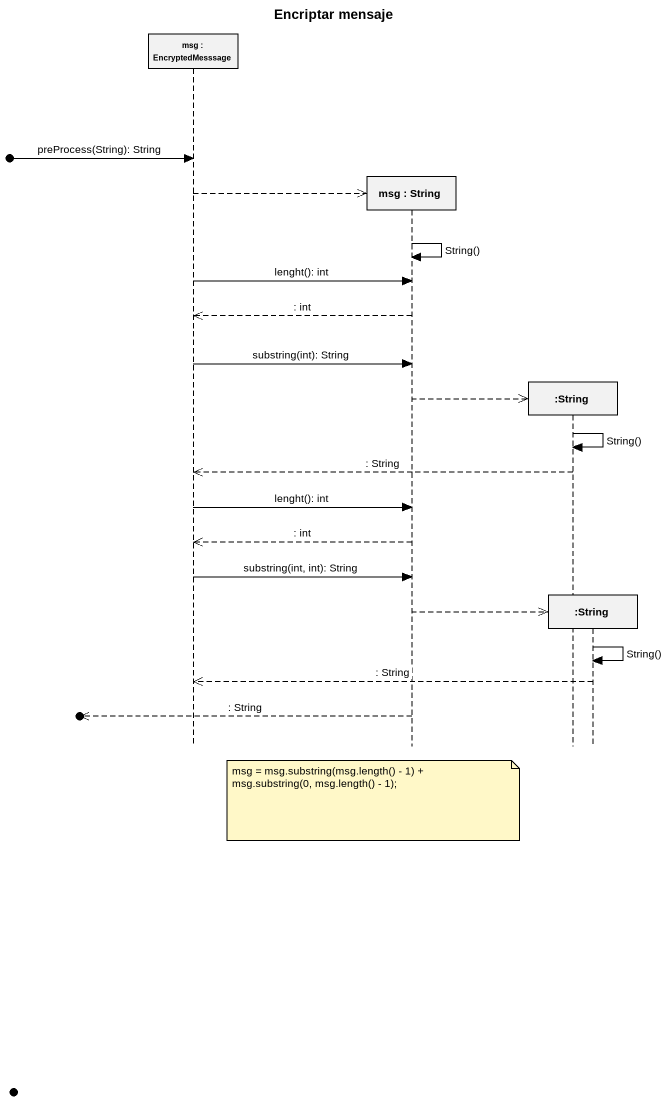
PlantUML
@startuml
title Encriptar mensaje
hide footbox
participant "msg : EncryptedMesssage" as msg
participant "msg : String" as msg_2
participant ":String" as String
participant ":String" as String_2

[o-> msg : preProcess(String): String
msg -->> msg_2 **
msg_2 -> msg_2 : String()
msg -> msg_2 : lenght(): int
msg_2 -->> msg : : int
msg -> msg_2 : substring(int): String
msg_2 -->> String **
String -> String : String()
String -->> msg : : String
msg -> msg_2 : lenght(): int
msg_2 -->> msg : : int
msg -> msg_2 : substring(int, int): String
msg_2 -->> String_2 **
String_2 -> String_2 : String()
String_2 -->> msg : : String
[o<<-- msg_2 : : String
note over msg_2
  msg = msg.substring(msg.length() - 1) +
  msg.substring(0, msg.length() - 1);
end note
@enduml
